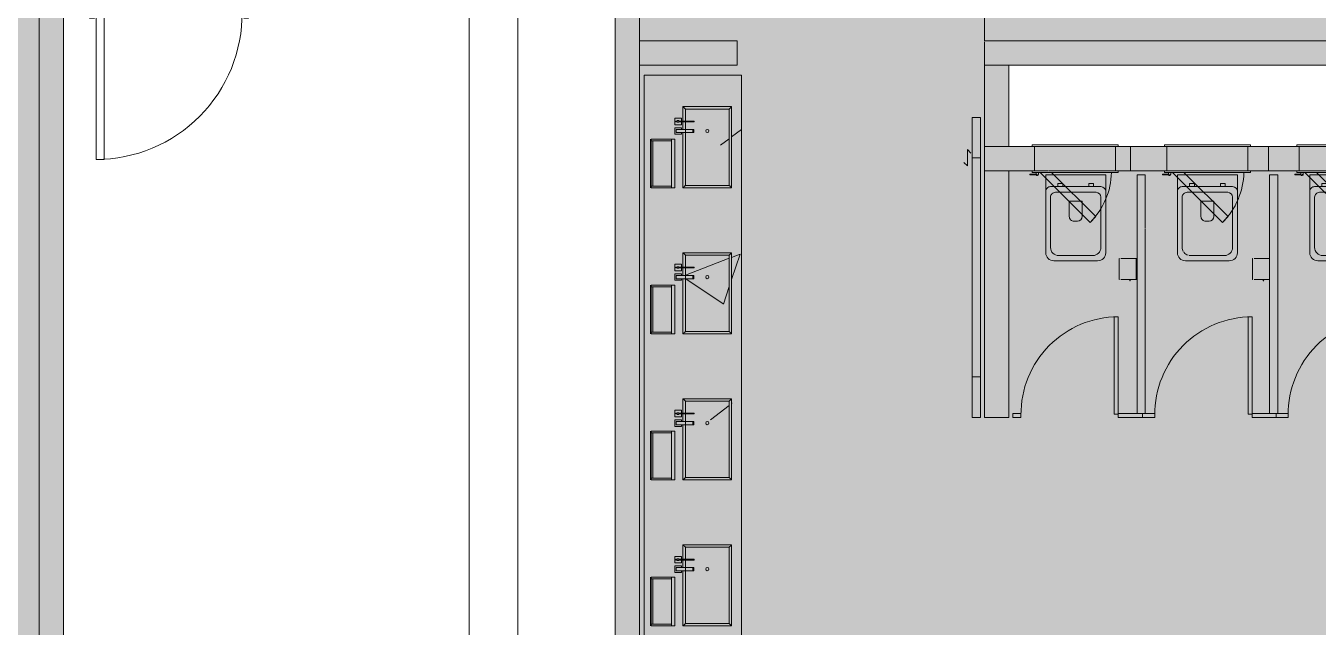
# Model space of a CAD drawing. Header units: millimetres. Extents: x -57519 to 497916, y -349472 to 446842.
# Drawn here: x 404617 to 412581, y 44875 to 48580 of the extents above; entities that cross this region are included whole.
import ezdxf

# ---------------------------------------------------------------- set-up
doc = ezdxf.new("R2010")
doc.units = ezdxf.units.MM
for name, color, linetype, lineweight in [('A-DETL-GENF', 92, 'Continuous', 5), ('A-DETL-THIN', 151, 'Continuous', 9), ('A-DOOR', 31, 'Continuous', 5), ('A-DOOR-FRAM', 31, 'Continuous', 5), ('A-FLOR', 192, 'Continuous', 5), ('A-GENM', 13, 'Continuous', 5), ('A-WALL', 113, 'Continuous', 20), ('A-WALL-PATT', 111, 'Continuous', 20), ('P-SANR-FIXT', 6, 'Continuous', 5)]:
    doc.layers.add(name, color=color, linetype=linetype, lineweight=lineweight)
pattern_1 = [(50, (329410.6, 0), (3643.68, -318.78), [381, -4191]), (355, (329410.6, 0), (-704.86, 3821.14), [304.8, -3352.8]), (100.451, (329714.2, -26.6), (2938.85, 3502.33), [323.8, -3561.8]), (46.184, (329410.6, 1016), (5421.58, -840.86), [571.5, -6286.5]), (96.636, (329862.4, 946), (4748.05, 4948.55), [485.7, -5342.7]), (351.184, (329410.6, 1016), (4748.1, 4948.5), [457.2, -5029.2]), (21, (329918.6, 762), (3032.29, -2045.3), [381, -4191]), (326, (329918.6, 762), (1236.04, 3683.76), [304.8, -3352.8]), (71.451, (330171.2, 591.6), (4268.34, 1638.42), [323.8, -3561.8]), (37.5, (329410.6, 0), (61.772, 1691.1), [167.64, -3144.52, 167.64, -3235.96, -3365.5]), (37.5, (329410.6, 0), (61.772, 1691.1), [-6715.76, 167.64, -3197.86]), (7.5, (329410.6, 0), (1336.393, 2003.61), [167.64, -1772.92, 167.64, -3068.32, -1282.7]), (7.5, (329410.6, 0), (1336.393, 2003.61), [-5176.52, 167.64, -1115.06]), (327.5, (328277.7, 0), (2711.818, -114.579), [167.64, -1102.36, 167.64, -3794.76, -5257.8]), (327.5, (328277.7, 0), (2711.818, -114.579), [-5232.4, 167.64, -5090.16]), (317.5, (327769.7, 0), (2962.586, 508.533), [167.64, -1483.36, 167.64, -2463.8, -3733.8]), (317.5, (327769.7, 0), (2962.586, 508.533), [-4282.44, 167.64, -3566.16])]
pattern_2 = [(50, (329410.6, 0), (3643.68, -318.78), [381, -4191]), (355, (329410.6, 0), (-704.86, 3821.14), [304.8, -3352.8]), (100.451, (329714.2, -26.6), (2938.85, 3502.33), [323.8, -3561.8]), (46.184, (329410.6, 1016), (5421.58, -840.86), [571.5, -6286.5]), (96.636, (329862.4, 946), (4748.05, 4948.55), [485.7, -5342.7]), (351.184, (329410.6, 1016), (4748.1, 4948.5), [457.2, -5029.2]), (21, (329918.6, 762), (3032.29, -2045.3), [381, -4191]), (326, (329918.6, 762), (1236.04, 3683.76), [304.8, -3352.8]), (71.451, (330171.2, 591.6), (4268.34, 1638.42), [323.8, -3561.8]), (37.5, (329410.6, 0), (61.772, 1691.1), [167.64, -3144.52, 167.64, -3235.96, -3365.5]), (37.5, (329410.6, 0), (61.772, 1691.1), [-6715.76, 167.64, -3197.86]), (7.5, (329410.6, 0), (1336.393, 2003.61), [167.64, -1772.92, 167.64, -3068.32, -1282.7]), (7.5, (329410.6, 0), (1336.393, 2003.61), [-5176.52, 167.64, -1115.06]), (327.5, (328277.7, 0), (2711.818, -114.579), [167.64, -1102.36, 167.64, -3794.76, -5257.8]), (327.5, (328277.7, 0), (2711.818, -114.579), [-5232.4, 167.64, -5090.16]), (317.5, (327769.7, 0), (2962.586, 508.533), [167.64, -1483.36, 167.64, -2463.8, -3733.8]), (317.5, (327769.7, 0), (2962.586, 508.533), [-4282.44, 167.64, -3566.16])]

# ---------------------------------------------------------------- blocks, each defined once
blk = doc.blocks.new('DLN_Partition Door - 600x2100_100x25 _WH_GH_-15328233-G_F SINGLE OCCUPANCY DIAGRAM')
at = {"layer": 'A-DOOR', "color": 191}
for p, q in [((20, -509.1), (20, -534.1)), ((620, -509.1), (20, -509.1)), ((20, -534.1), (620, -534.1)), ((620, -534.1), (620, -509.1))]:
    blk.add_line(p, q, dxfattribs=at)
blk.add_arc((20, -534.1), 600, 0, 90.5, dxfattribs=at)
at = {"layer": 'P-SANR-FIXT', "color": 191}
for p, q in [((25, 115.9), (0, 115.9)), ((0, 115.9), (0, 65.9)), ((25, 65.9), (25, 115.9)), ((0, 65.9), (25, 65.9)), ((25, -534.1), (0, -534.1)), ((0, -534.1), (0, -684.1)), ((25, -684.1), (25, -534.1)), ((0, -684.1), (25, -684.1))]:
    blk.add_line(p, q, dxfattribs=at)
blk = doc.blocks.new('DLN_Toilet Paper Roll - DLN_Toilet Paper Roll-V624-G_F SINGLE OCCUPANCY DIAGRAM')
at = {"layer": 'P-SANR-FIXT', "color": 191}
for p, q in [((-65, -109.6), (-65, -15.5)), ((-65, -15.5), (-12.7, -15.5)), ((65, -15.5), (-12.7, -15.5)), ((65, -15.5), (65, -109.6)), ((-65, -120.1), (-65, -117.5)), ((-65, -120.1), (65, -120.1)), ((65, -117.5), (65, -120.1))]:
    blk.add_line(p, q, dxfattribs=at)
for start_param, end_param in [(0, 3.141593), (3.141593, 6.283185)]:
    blk.add_ellipse((71.8, -52.8), major_axis=(2, 0), ratio=0.802744, start_param=start_param, end_param=end_param, dxfattribs=at)
blk = doc.blocks.new('DLN_Toilet Paper Roll - DLN_Toilet Paper Roll-V632-G_F SINGLE OCCUPANCY DIAGRAM')
at = {"layer": 'P-SANR-FIXT', "color": 191}
for p, q in [((-65, -15.5), (-65, -11)), ((-65, -109.6), (-65, -15.5)), ((-65, -15.5), (-12.7, -15.5)), ((-12.7, -15.5), (-12.7, -11)), ((65, -15.5), (-12.7, -15.5)), ((-5, -11), (5, -11)), ((5, -11), (-5, -11)), ((23.2, -9.3), (23.2, -8.9)), ((23.2, -8.9), (23.2, -9.3)), ((65, -6.9), (65, -12.4)), ((65, -15.5), (65, -109.6)), ((-65, -120.1), (-65, -117.5)), ((-65, -120.1), (65, -120.1)), ((65, -117.5), (65, -120.1))]:
    blk.add_line(p, q, dxfattribs=at)
for start_param, end_param in [(0, 3.141593), (3.141593, 6.283185)]:
    blk.add_ellipse((71.8, -52.8), major_axis=(2, 0), ratio=0.802744, start_param=start_param, end_param=end_param, dxfattribs=at)
for points, knots in [([(-4.8, -9.2), (-4.8, -9.2), (-4.8, -9.4), (-4.9, -9.7), (-5, -10), (-5, -10.1), (-5, -10.1)], [0.5555556, 0.5555556, 0.5555556, 0.5555556, 0.5833333, 0.7222222, 0.8611111, 1, 1, 1, 1]), ([(-5, -10.1), (-5, -10.1), (-5, -10.1), (-4.9, -10), (-4.8, -9.8), (-4.7, -9.5), (-4.7, -9.3)], [0.0801932, 0.0801932, 0.0801932, 0.0801932, 0.2, 0.4, 0.7, 1, 1, 1, 1]), ([(4.7, -9.3), (4.7, -9.5), (4.9, -9.8), (5, -10.1), (5, -10.1), (5, -10.1)], [0, 0, 0, 0, 0.4, 0.7, 0.9198068, 0.9198068, 0.9198068, 0.9198068]), ([(5, -10.1), (5, -10.1), (5, -10), (4.9, -9.8), (4.8, -9.4), (4.8, -9.2)], [0, 0, 0, 0, 0.1111111, 0.2222222, 0.4444444, 0.4444444, 0.4444444, 0.4444444])]:
    blk.add_open_spline(points, degree=3, knots=knots, dxfattribs=at)
for points in [[(-4.7, -9.3), (-4.6, -9.2), (-4.6, -9.1), (-4.6, -8.9)], [(4.6, -8.9), (4.6, -9.1), (4.6, -9.2), (4.7, -9.3)]]:
    blk.add_open_spline(points, degree=3, dxfattribs=at)
blk = doc.blocks.new('DLN_Toilet - DLN_Toilet-12122835-G_F SINGLE OCCUPANCY DIAGRAM')
at = {"layer": 'P-SANR-FIXT', "color": 191}
for p, q in [((-185, 650), (-185, 272.8)), ((135, 700), (-135, 700)), ((-105, 667.8), (105.2, 667.8)), ((185, 272.8), (185, 650)), ((-155, 307.8), (-155, 617.8)), ((155.2, 617.8), (155.2, 307.8)), ((-40, 426.5), (-40, 331.7)), ((10, 456.5), (-10, 456.5)), ((40, 331.7), (40, 426.5)), ((-40, 331.7), (40, 331.7)), ((-185, 272.8), (-185, 170)), ((-155, 242.8), (155, 242.8)), ((125.2, 277.8), (-125, 277.8)), ((-80, 242.8), (-110, 242.8)), ((-110, 242.8), (-110, 222.8)), ((-80, 222.8), (-80, 242.8)), ((110, 242.8), (80, 242.8)), ((80, 242.8), (80, 222.8)), ((110, 222.8), (110, 242.8)), ((185, 170), (185, 272.8)), ((-185, 170), (185, 170)), ((-110, 222.8), (-80, 222.8)), ((80, 222.8), (110, 222.8))]:
    blk.add_line(p, q, dxfattribs=at)
for centre, radius, start, end in [((-135, 650), 50, 90, 180), ((-105, 617.8), 50, 90, 180), ((105.2, 617.8), 50, 0, 90), ((135, 650), 50, 0, 90), ((-10, 426.5), 30, 90, 180), ((10, 426.5), 30, 360, 90), ((-155, 272.8), 30, 180, 270), ((-125, 307.8), 30, 180, 270), ((125.2, 307.8), 30, 270, 0), ((155, 272.8), 30, 270, 0)]:
    blk.add_arc(centre, radius, start, end, dxfattribs=at)
blk = doc.blocks.new('DLN_Toilet - DLN_Toilet-V717-G_F SINGLE OCCUPANCY DIAGRAM')
at = {"layer": 'P-SANR-FIXT', "color": 191}
for p, q in [((-185, 650), (-185, 272.8)), ((135, 700), (-135, 700)), ((-105, 667.8), (105.2, 667.8)), ((185, 272.8), (185, 650)), ((-155, 307.8), (-155, 617.8)), ((155.2, 617.8), (155.2, 307.8)), ((-40, 426.5), (-40, 331.7)), ((10, 456.5), (-10, 456.5)), ((40, 331.7), (40, 426.5)), ((-40, 331.7), (40, 331.7)), ((-185, 272.8), (-185, 170)), ((-155, 242.8), (155, 242.8)), ((125.2, 277.8), (-125, 277.8)), ((-80, 242.8), (-110, 242.8)), ((-110, 242.8), (-110, 222.8)), ((-80, 222.8), (-80, 242.8)), ((110, 242.8), (80, 242.8)), ((80, 242.8), (80, 222.8)), ((110, 222.8), (110, 242.8)), ((185, 170), (185, 272.8)), ((-185, 170), (185, 170)), ((-110, 222.8), (-80, 222.8)), ((80, 222.8), (110, 222.8))]:
    blk.add_line(p, q, dxfattribs=at)
for centre, radius, start, end in [((-135, 650), 50, 90, 180), ((-105, 617.8), 50, 90, 180), ((105.2, 617.8), 50, 81.17646, 90), ((105.2, 617.8), 50, 36.54333, 75), ((135, 650), 50, 0, 90), ((105.2, 617.8), 50, 0, 30), ((-10, 426.5), 30, 90, 180), ((10, 426.5), 30, 360, 90), ((-155, 272.8), 30, 180, 270), ((-125, 307.8), 30, 180, 270), ((125.2, 307.8), 30, 270, 0), ((155, 272.8), 30, 270, 0)]:
    blk.add_arc(centre, radius, start, end, dxfattribs=at)
blk = doc.blocks.new('DLN-Single Door__X02_ - _M06_ 900 x 2450 _WH_-16930746-G_F SINGLE OCCUPANCY DIAGRAM')
at = {"layer": 'A-DOOR', "color": 253}
for p, q in [((-460, 105), (-490, 105)), ((-490, 105), (-490, 75)), ((-460, 75), (-460, 105)), ((490, 105), (460, 105)), ((460, 105), (460, 75)), ((490, 75), (490, 105)), ((-490, 75), (-475, 75)), ((-475, 75), (-460, 75)), ((460, 75), (475, 75)), ((475, 75), (490, 75)), ((-475, -75), (-490, -75)), ((-490, -75), (-490, -105)), ((-460, -75), (-475, -75)), ((-460, -105), (-460, -75)), ((-400, -75), (-450, -75)), ((-450, -75), (-450, -975)), ((-400, -975), (-400, -75)), ((475, -75), (460, -75)), ((460, -75), (460, -105)), ((490, -75), (475, -75)), ((490, -105), (490, -75)), ((-490, -105), (-460, -105)), ((460, -105), (490, -105)), ((-450, -975), (-400, -975))]:
    blk.add_line(p, q, dxfattribs=at)
blk.add_arc((-450, -75), 900, 270, 0.5, dxfattribs=at)
at = {"layer": 'A-DOOR-FRAM', "color": 253}
for p, q in [((-425, 75), (-475, 75)), ((-475, 75), (-475, -75)), ((-425, -25), (-425, 75)), ((425, 75), (425, -25)), ((475, 75), (425, 75)), ((475, -75), (475, 75)), ((-475, -75), (-450, -75)), ((-450, -75), (-450, -25)), ((-450, -25), (-425, -25)), ((425, -25), (450, -25)), ((450, -25), (450, -75)), ((450, -75), (475, -75))]:
    blk.add_line(p, q, dxfattribs=at)
blk = doc.blocks.new('DLN_Silding Door - 1600x3000x50 _WHD_-18792919-G_F SINGLE OCCUPANCY DIAGRAM')
at = {"layer": 'A-DOOR', "color": 191}
for p, q in [((-1050.3, -600), (-1050.3, -550)), ((-1050.3, -550), (549.7, -550)), ((798.9, -550), (-801.1, -550)), ((-801.1, -550), (-801.1, -600)), ((549.7, -550), (549.7, -600)), ((798.9, -600), (798.9, -550)), ((549.7, -600), (-1050.3, -600)), ((-851.1, -630), (-829.9, -608.8)), ((-851.1, -630), (-751.1, -630)), ((-801.1, -600), (798.9, -600)), ((-751.1, -630), (-772.3, -651.2))]:
    blk.add_line(p, q, dxfattribs=at)
blk = doc.blocks.new('DLN_Counter _ Cabinet - DLN_Counter _ Cabinet-15606088-G_F SINGLE OCCUPANCY DIAGRAM')
at = {"layer": 'A-GENM', "color": 191}
for p, q in [((-235, 525), (235, 525)), ((-235, 255), (-235, 525)), ((235, 525), (235, 255)), ((235, 255), (-235, 255))]:
    blk.add_line(p, q, dxfattribs=at)
blk = doc.blocks.new('DLN_Counter _ Cabinet - DLN_Counter _ Cabinet-15606089-G_F SINGLE OCCUPANCY DIAGRAM')
at = {"layer": 'A-GENM', "color": 191}
for p, q in [((-235, 525), (235, 525)), ((-235, 255), (-235, 525)), ((235, 525), (235, 255)), ((235, 255), (-235, 255))]:
    blk.add_line(p, q, dxfattribs=at)
blk = doc.blocks.new('DLN-Access Panel__AP01_ - _AP04_ 450 x 650 _WH_-V821-G_F SINGLE OCCUPANCY DIAGRAM')
at = {"layer": 'A-DOOR', "color": 253}
for p, q in [((-265, 75), (-265, 85)), ((265, 85), (-265, 85)), ((265, 75), (265, 85))]:
    blk.add_line(p, q, dxfattribs=at)
at = {"layer": 'A-DOOR', "color": 191}
for p, q in [((-265, 75), (265, 75)), ((-265, -85), (-265, -75)), ((-163.6, -75), (-265, -75)), ((265, -75), (-159.9, -75)), ((265, -85), (265, -75)), ((-240, -95), (-277.5, -95)), ((-277.5, -95), (-277.5, -100)), ((-277.5, -100), (-239.6, -100)), ((-265, -85), (265, -85)), ((-240, -85), (-240, -97.5)), ((-225, -97.5), (-225, -85)), ((-215, -85), (93.2, -393.2)), ((128.6, -357.8), (-144.3, -85)), ((93.2, -393.2), (128.6, -357.8))]:
    blk.add_line(p, q, dxfattribs=at)
for centre, radius, start, end in [((-232.5, -97.5), 7.5, 180, 0), ((-232.5, -97.5), 7.5, 195, 0), ((-232.5, -97.5), 7.5, 199.47122, 360), ((-232.5, -97.5), 7.5, 199.47122, 360), ((-232.5, -97.5), 2, 180, 360), ((-232.5, -97.5), 2, 180, 360), ((-225, -75), 450, 315, 358.68242)]:
    blk.add_arc(centre, radius, start, end, dxfattribs=at)
at = {"layer": 'A-DOOR-FRAM', "color": 191}
for p, q in [((-250, 75), (-250, -75)), ((250, 75), (250, -75))]:
    blk.add_line(p, q, dxfattribs=at)
blk = doc.blocks.new('DLN-Access Panel__AP01_ - _AP04_ 450 x 650 _WH_-V820-G_F SINGLE OCCUPANCY DIAGRAM')
at = {"layer": 'A-DOOR', "color": 253}
for p, q in [((-265, 75), (-265, 85)), ((265, 85), (-265, 85)), ((265, 75), (265, 85))]:
    blk.add_line(p, q, dxfattribs=at)
at = {"layer": 'A-DOOR', "color": 191}
for p, q in [((-265, 75), (265, 75)), ((-265, -85), (-265, -75)), ((265, -75), (-265, -75)), ((265, -85), (265, -75)), ((-240, -95), (-277.5, -95)), ((-277.5, -95), (-277.5, -100)), ((-277.5, -100), (-239.6, -100)), ((-265, -85), (265, -85)), ((-240, -85), (-240, -97.5)), ((-225, -97.5), (-225, -85)), ((-215, -85), (93.2, -393.2)), ((128.6, -357.8), (-144.3, -85)), ((93.2, -393.2), (128.6, -357.8))]:
    blk.add_line(p, q, dxfattribs=at)
for centre, radius, start, end in [((-232.5, -97.5), 7.5, 180, 0), ((-232.5, -97.5), 7.5, 195, 0), ((-232.5, -97.5), 7.5, 199.47122, 360), ((-232.5, -97.5), 7.5, 199.47122, 360), ((-232.5, -97.5), 2, 180, 360), ((-232.5, -97.5), 2, 180, 360), ((-225, -75), 450, 315, 358.68242)]:
    blk.add_arc(centre, radius, start, end, dxfattribs=at)
at = {"layer": 'A-DOOR-FRAM', "color": 191}
for p, q in [((-250, 75), (-250, -75)), ((250, 75), (250, -75))]:
    blk.add_line(p, q, dxfattribs=at)
blk = doc.blocks.new('DLN_Partition Door - 600x2100_100x25 _WH_GH_-15328571-G_F SINGLE OCCUPANCY DIAGRAM')
at = {"layer": 'A-DOOR', "color": 191}
for p, q in [((20, -509.1), (20, -534.1)), ((620, -509.1), (20, -509.1)), ((20, -534.1), (620, -534.1)), ((620, -534.1), (620, -509.1))]:
    blk.add_line(p, q, dxfattribs=at)
blk.add_arc((20, -534.1), 600, 0, 90.5, dxfattribs=at)
at = {"layer": 'P-SANR-FIXT', "color": 191}
for p, q in [((25, 140.9), (0, 140.9)), ((0, 140.9), (0, 65.9)), ((25, 65.9), (25, 140.9)), ((0, 65.9), (25, 65.9)), ((25, -534.1), (0, -534.1)), ((0, -534.1), (0, -681.1)), ((25, -681.1), (25, -534.1)), ((0, -681.1), (25, -681.1))]:
    blk.add_line(p, q, dxfattribs=at)
blk = doc.blocks.new('DLN_Partition Door - 600x2100_100x25 _WH_GH_-15328772-G_F SINGLE OCCUPANCY DIAGRAM')
at = {"layer": 'A-DOOR', "color": 191}
for p, q in [((20, -509.1), (20, -534.1)), ((620, -509.1), (20, -509.1)), ((20, -534.1), (620, -534.1)), ((620, -534.1), (620, -509.1))]:
    blk.add_line(p, q, dxfattribs=at)
blk.add_arc((20, -534.1), 600, 0, 90.5, dxfattribs=at)
at = {"layer": 'P-SANR-FIXT', "color": 191}
for p, q in [((25, 140.9), (0, 140.9)), ((0, 140.9), (0, 65.9)), ((25, 65.9), (25, 140.9)), ((0, 65.9), (25, 65.9)), ((25, -534.1), (0, -534.1)), ((0, -534.1), (0, -670.1)), ((25, -670.1), (25, -534.1)), ((0, -670.1), (25, -670.1))]:
    blk.add_line(p, q, dxfattribs=at)

msp = doc.modelspace()

# ---------------------------------------------------------------- hatches: boundary and pattern name
at = {"layer": 'A-DETL-GENF', "transparency": 33554585}
h = msp.add_hatch(color=201, dxfattribs=at)
h.paths.add_polyline_path([(378712.3, -2142.5), (378712.3, 5707.5), (408249.8, 5707.5), (408249.8, 31607.5), (411824.8, 31607.5), (411824.8, 28857.5), (414124.8, 28857.5), (414124.8, 34332.5), (417674.8, 34332.5), (417674.8, 35647.5), (420699.8, 35647.5), (420699.8, 52157.5), (392454.3, 52157.5), (392454.3, 45782.5), (382199.8, 45782.5), (382199.8, 52157.5), (367049.8, 52157.5), (367049.8, 5707.5), (368349.8, 5707.5), (368349.8, 3222.2), (374112.3, -1265.4), (374112.3, -2142.5), (376972.2, -2142.5)], flags=0)
h.paths.add_polyline_path([(370849.8, 8157.5), (370849.8, 9357.5), (369649.8, 9357.5), (369649.8, 15624.2), (370889.8, 15624.2), (370889.8, 9397.5), (371149.8, 9397.5), (371149.8, 8157.5)], flags=0)
h.paths.add_polyline_path([(388124.8, 8157.5), (388124.8, 9397.5), (389899.8, 9397.5), (389899.8, 8157.5)], flags=0)
h.paths.add_polyline_path([(382791.7, 8157.5), (382352.3, 8157.5), (382352.3, 9397.5), (387324.8, 9397.5), (387324.8, 8157.5), (386671.4, 8157.5)], flags=0)
h.paths.add_polyline_path([(404599.8, 8157.5), (396937.3, 8157.5), (396937.3, 9397.5), (404599.8, 9397.5), (404599.8, 8571.4)], flags=0)
h.paths.add_polyline_path([(394430.7, 8157.5), (392899.8, 8157.5), (392899.8, 9397.5), (396137.3, 9397.5), (396137.3, 8157.5)], flags=0)
h.paths.add_polyline_path([(405799.8, 12397.5), (404559.8, 12397.5), (404559.8, 15624.2), (405799.8, 15624.2), (405799.8, 12969.9)], flags=0)
h.paths.add_polyline_path([(370889.8, 16424.2), (369649.8, 16424.2), (369649.8, 23040.8), (370889.8, 23040.8), (370889.8, 17368.3)], flags=0)
h.paths.add_polyline_path([(404559.8, 16424.2), (404559.8, 23040.8), (405799.8, 23040.8), (405799.8, 16424.2)], flags=0)
h.paths.add_polyline_path([(369649.8, 23840.8), (369649.8, 30107.5), (370849.8, 30107.5), (370849.8, 31307.5), (371149.8, 31307.5), (371149.8, 30107.5), (370889.8, 30107.5), (370889.8, 23840.8)], flags=0)
h.paths.add_polyline_path([(404559.8, 23840.8), (404559.8, 27067.5), (405799.8, 27067.5), (405799.8, 23840.8)], flags=0)
h.paths.add_polyline_path([(388124.8, 30067.5), (388124.8, 31307.5), (389399.8, 31307.5), (389399.8, 30067.5)], flags=0)
h.paths.add_polyline_path([(373449.8, 30067.5), (373449.8, 31307.5), (378512.3, 31307.5), (378512.3, 30067.5), (375032.4, 30067.5)], flags=0)
h.paths.add_polyline_path([(386671.4, 30067.5), (382349.8, 30067.5), (382349.8, 31307.5), (387324.8, 31307.5), (387324.8, 30067.5)], flags=0)
h.paths.add_polyline_path([(394430.7, 30067.5), (392399.8, 30067.5), (392399.8, 31307.5), (396137.3, 31307.5), (396137.3, 30067.5)], flags=0)
h.paths.add_polyline_path([(402190, 30067.5), (396937.3, 30067.5), (396937.3, 31307.5), (404599.8, 31307.5), (404599.8, 30067.5), (404129.8, 30067.5)], flags=0)
h.paths.add_polyline_path([(407299.8, 35797.5), (407299.8, 36247.5), (408249.8, 36247.5), (408249.8, 35797.5), (408009.5, 35797.5)], flags=0)
h.paths.add_polyline_path([(412649.8, 35797.5), (412649.8, 37247.5), (415649.8, 37247.5), (415649.8, 35797.5), (413829, 35797.5)], flags=0)
h.paths.add_polyline_path([(412649.8, 37397.5), (412649.8, 37897.5), (418299.8, 37897.5), (418299.8, 37397.5), (412859.1, 37397.5)], flags=0)
h.paths.add_polyline_path([(408979.4, 37847.5), (408399.8, 37847.5), (408399.8, 38327.5), (410749.8, 38327.5), (410749.8, 37847.5), (409949.3, 37847.5)], flags=0)
h.paths.add_polyline_path([(381599.8, 37907.5), (381599.8, 39557.5), (382049.8, 39557.5), (382049.8, 37907.5), (381821.8, 37907.5)], flags=0)
h.paths.add_polyline_path([(406069.7, 38657.5), (404849.8, 38657.5), (404849.8, 49957.5), (408249.8, 49957.5), (408249.8, 38657.5), (408009.5, 38657.5)], flags=0)
h.paths.add_polyline_path([(370182.8, 40207.5), (369149.8, 40207.5), (369149.8, 40707.5), (370699.8, 40707.5), (370699.8, 40207.5)], flags=0)
h.paths.add_polyline_path([(381599.8, 40257.5), (381599.8, 42757.5), (382049.8, 42757.5), (382049.8, 40257.5), (381821.8, 40257.5)], flags=0)
h.paths.add_polyline_path([(414798.9, 42697.5), (410674.8, 42697.5), (410674.8, 43197.5), (418349.8, 43197.5), (418349.8, 42697.5), (415768.8, 42697.5)], flags=0)
h.paths.add_polyline_path([(377289.8, 42907.5), (375749.8, 42907.5), (375749.8, 43407.5), (377289.8, 43407.5), (377289.8, 43209.2)], flags=0)
h.paths.add_polyline_path([(382049.8, 46907.5), (379399.8, 46907.5), (379399.8, 52007.5), (382049.8, 52007.5), (382049.8, 47057.9)], flags=0)
h.paths.add_polyline_path([(410919.2, 47837.5), (410674.8, 47837.5), (410674.8, 48337.5), (418349.8, 48337.5), (418349.8, 47837.5), (411404.2, 47837.5)], flags=0)
h.paths.add_polyline_path([(408399.8, 50107.5), (408399.8, 52007.5), (408849.8, 52007.5), (408849.8, 50107.5)], flags=0)
at = {"layer": 'A-GENM'}
h = msp.add_hatch(dxfattribs=at)
h.set_pattern_fill('FP_41', color=253, style=0, pattern_type=2)
h.set_pattern_definition(pattern_1)
h.paths.add_polyline_path([(408466.8, 47582.5), (408471.8, 47882.5), (408616.8, 47882.5), (408616.8, 47582.5), (408666.8, 47582.5), (408666.8, 47922.5), (408656.8, 47922.5), (408656.8, 47912.5), (408616.8, 47912.5), (408616.8, 47952.5), (408656.8, 47952.5), (408656.8, 47942.5), (408666.8, 47942.5), (408666.8, 47988.7), (408656.8, 47988.7), (408656.8, 47971.2), (408616.8, 47971.2), (408616.8, 48011.2), (408656.8, 48011.2), (408656.8, 47993.7), (408666.8, 47993.7), (408666.8, 48082.5), (408966.8, 48082.5), (408966.8, 47582.5), (409026.8, 47582.5), (409026.8, 48277.5), (408426.8, 48277.5), (408426.8, 47582.5)], flags=0)
h = msp.add_hatch(dxfattribs=at)
h.set_pattern_fill('FP_49', color=253, style=0, pattern_type=2)
h.set_pattern_definition(pattern_2)
h.paths.add_polyline_path([(408736.9, 47597.5), (408951.8, 47597.5), (408951.8, 48067.5), (408681.8, 48067.5), (408681.8, 47993.7), (408681.8, 47988.7), (408681.8, 47942.5), (408727.7, 47942.5), (408727.7, 47922.5), (408681.8, 47922.5), (408681.8, 47597.5)], flags=0)
h.paths.add_polyline_path([(408816.8, 47922.5), (408808.2, 47927.5), (408808.2, 47937.5), (408816.8, 47942.5), (408825.5, 47937.5), (408825.5, 47927.5), (408819.4, 47922.8)], flags=0)
h = msp.add_hatch(dxfattribs=at)
h.set_pattern_fill('FP_41', color=253, style=0, pattern_type=2)
h.set_pattern_definition(pattern_1)
h.paths.add_polyline_path([(408979.4, 46682.5), (409026.8, 46682.5), (409026.8, 47582.5), (408426.8, 47582.5), (408426.8, 46682.5), (408466.8, 46682.5), (408471.8, 46982.5), (408616.8, 46982.5), (408616.8, 46682.5), (408666.8, 46682.5), (408666.8, 47022.5), (408656.8, 47022.5), (408656.8, 47012.5), (408616.8, 47012.5), (408616.8, 47052.5), (408656.8, 47052.5), (408656.8, 47042.5), (408666.8, 47042.5), (408666.8, 47088.7), (408656.8, 47088.7), (408656.8, 47071.2), (408616.8, 47071.2), (408616.8, 47111.2), (408656.8, 47111.2), (408656.8, 47093.7), (408666.8, 47093.7), (408666.8, 47182.5), (408966.8, 47182.5), (408966.8, 46682.5)], flags=0)
h = msp.add_hatch(dxfattribs=at)
h.set_pattern_fill('FP_49', color=253, style=0, pattern_type=2)
h.set_pattern_definition(pattern_2)
h.paths.add_polyline_path([(408736.9, 46697.5), (408951.8, 46697.5), (408951.8, 47167.5), (408681.8, 47167.5), (408681.8, 47093.7), (408681.8, 47088.7), (408681.8, 47042.5), (408727.7, 47042.5), (408727.7, 47022.5), (408681.8, 47022.5), (408681.8, 46697.5)], flags=0)
h.paths.add_polyline_path([(408816.8, 47022.5), (408808.2, 47027.5), (408808.2, 47037.5), (408816.8, 47042.5), (408825.5, 47037.5), (408825.5, 47027.5), (408819.4, 47022.8)], flags=0)
h = msp.add_hatch(dxfattribs=at)
h.set_pattern_fill('FP_41', color=253, style=0, pattern_type=2)
h.set_pattern_definition(pattern_1)
h.paths.add_polyline_path([(408466.8, 45782.5), (408471.8, 46082.5), (408616.8, 46082.5), (408616.8, 45782.5), (408666.8, 45782.5), (408666.8, 46122.5), (408656.8, 46122.5), (408656.8, 46112.5), (408616.8, 46112.5), (408616.8, 46152.5), (408656.8, 46152.5), (408656.8, 46142.5), (408666.8, 46142.5), (408666.8, 46188.7), (408656.8, 46188.7), (408656.8, 46171.2), (408616.8, 46171.2), (408616.8, 46211.2), (408656.8, 46211.2), (408656.8, 46193.7), (408666.8, 46193.7), (408666.8, 46282.5), (408966.8, 46282.5), (408966.8, 45782.5), (409026.8, 45782.5), (409026.8, 46682.5), (408426.8, 46682.5), (408426.8, 45782.5)], flags=0)
h = msp.add_hatch(dxfattribs=at)
h.set_pattern_fill('FP_49', color=253, style=0, pattern_type=2)
h.set_pattern_definition(pattern_2)
h.paths.add_polyline_path([(408736.9, 45797.5), (408951.8, 45797.5), (408951.8, 46267.5), (408681.8, 46267.5), (408681.8, 46193.7), (408681.8, 46188.7), (408681.8, 46142.5), (408727.7, 46142.5), (408727.7, 46122.5), (408681.8, 46122.5), (408681.8, 45797.5)], flags=0)
h.paths.add_polyline_path([(408816.8, 46122.5), (408808.2, 46127.5), (408808.2, 46137.5), (408816.8, 46142.5), (408825.5, 46137.5), (408825.5, 46127.5), (408819.4, 46122.8)], flags=0)
h = msp.add_hatch(dxfattribs=at)
h.set_pattern_fill('FP_41', color=253, style=0, pattern_type=2)
h.set_pattern_definition(pattern_1)
h.paths.add_polyline_path([(408979.4, 43982.5), (409026.8, 43982.5), (409026.8, 44882.5), (408426.8, 44882.5), (408426.8, 43982.5), (408466.8, 43982.5), (408471.8, 44282.5), (408616.8, 44282.5), (408616.8, 43982.5), (408666.8, 43982.5), (408666.8, 44322.5), (408656.8, 44322.5), (408656.8, 44312.5), (408616.8, 44312.5), (408616.8, 44352.5), (408656.8, 44352.5), (408656.8, 44342.5), (408666.8, 44342.5), (408666.8, 44388.7), (408656.8, 44388.7), (408656.8, 44371.2), (408616.8, 44371.2), (408616.8, 44411.2), (408656.8, 44411.2), (408656.8, 44393.7), (408666.8, 44393.7), (408666.8, 44482.5), (408966.8, 44482.5), (408966.8, 43982.5)], flags=0)
at = {"layer": 'A-WALL-PATT', "transparency": 33554432}
h = msp.add_hatch(color=133, dxfattribs=at)
h.paths.add_polyline_path([(404849.8, 40357.5), (404849.8, 48907.5), (404699.8, 48907.5), (404699.8, 40357.5)], flags=0)
h.paths.add_polyline_path([(404849.8, 49857.5), (404849.8, 49957.5), (404699.8, 49957.5), (404699.8, 49857.5)], flags=0)
msp.add_hatch(color=133, dxfattribs=at).paths.add_polyline_path([(408249.8, 38507.5), (408399.8, 38507.5), (408399.8, 49957.5), (408249.8, 49957.5), (408249.8, 38657.5)], flags=0)

# ---------------------------------------------------------------- linework, layer by layer
at = {"layer": 'A-DETL-THIN', "lineweight": 5}
for p, q in [((404849.8, 38657.5), (404849.8, 49957.5)), ((408249.8, 49957.5), (408249.8, 38657.5)), ((410674.8, 47837.5), (410674.8, 48337.5)), ((410674.8, 48337.5), (418349.8, 48337.5)), ((418349.8, 47837.5), (410674.8, 47837.5))]:
    msp.add_line(p, q, dxfattribs=at)
at = {"layer": 'A-FLOR'}
for p, q in [((407349.8, 38657.5), (407349.8, 49957.5)), ((407649.8, 49957.5), (407649.8, 38657.5)), ((410524.8, 48487.5), (410524.8, 49957.5)), ((404699.8, 40357.5), (404699.8, 48807.5)), ((410524.8, 48487.5), (418499.8, 48487.5)), ((410524.8, 47687.5), (410524.8, 48483)), ((410832.8, 47687.5), (410524.8, 47687.5)), ((411648.8, 47687.5), (411424.8, 47687.5)), ((412464.8, 47687.5), (412274.8, 47687.5))]:
    msp.add_line(p, q, dxfattribs=at)
at = {"layer": 'A-GENM', "color": 191}
for p, q in [((408426.8, 48277.5), (409026.8, 48277.5)), ((408426.8, 47582.5), (408426.8, 48277.5)), ((409026.8, 47582.5), (409026.8, 48277.5)), ((408666.8, 47993.7), (408666.8, 48082.5)), ((408666.8, 48082.5), (408966.8, 48082.5)), ((408966.8, 48082.5), (408966.8, 47582.5)), ((408656.8, 48011.2), (408616.8, 48011.2)), ((408616.8, 48011.2), (408616.8, 47971.2)), ((408616.8, 47971.2), (408656.8, 47971.2)), ((408656.8, 47952.5), (408616.8, 47952.5)), ((408616.8, 47952.5), (408616.8, 47912.5)), ((408621.8, 47993.7), (408631.8, 47993.7)), ((408621.8, 47993.7), (408621.8, 47988.7)), ((408631.8, 47988.7), (408621.8, 47988.7)), ((408631.8, 47996.2), (408641.8, 47996.2)), ((408631.8, 47986.2), (408631.8, 47996.2)), ((408631.8, 47988.7), (408631.8, 47993.7)), ((408641.8, 47986.2), (408631.8, 47986.2)), ((408641.8, 47996.2), (408641.8, 47986.2)), ((408641.8, 47993.7), (408641.8, 47988.7)), ((408641.8, 47993.7), (408736.8, 47993.7)), ((408736.8, 47988.7), (408641.8, 47988.7)), ((408656.8, 47993.7), (408656.8, 48011.2)), ((408656.8, 47971.2), (408656.8, 47988.7)), ((408656.8, 47942.5), (408656.8, 47952.5)), ((408666.8, 47942.5), (408666.8, 47988.7)), ((408736.8, 47988.7), (408736.8, 47993.7)), ((408466.8, 47582.5), (408466.8, 47882.5)), ((408471.8, 47882.5), (408596.8, 47882.5)), ((408471.8, 47872.5), (408471.8, 47882.5)), ((408471.8, 47872.5), (408481.8, 47872.5)), ((408471.8, 47592.5), (408471.8, 47872.5)), ((408596.8, 47872.5), (408471.8, 47872.5)), ((408481.8, 47592.5), (408481.8, 47872.5)), ((408596.8, 47872.5), (408596.8, 47882.5)), ((408616.8, 47882.5), (408596.8, 47882.5)), ((408596.8, 47582.5), (408596.8, 47882.5)), ((408616.8, 47912.5), (408656.8, 47912.5)), ((408616.8, 47582.5), (408616.8, 47882.5)), ((408624.3, 47942.5), (408727.7, 47942.5)), ((408624.3, 47922.5), (408624.3, 47942.5)), ((408727.7, 47922.5), (408624.3, 47922.5)), ((408656.8, 47912.5), (408656.8, 47922.5)), ((408666.8, 47582.5), (408666.8, 47922.5)), ((408727.7, 47942.5), (408732.8, 47942.5)), ((408727.7, 47942.5), (408727.7, 47922.5)), ((408732.8, 47922.5), (408727.7, 47922.5)), ((408732.8, 47942.5), (408732.8, 47922.5)), ((408426.8, 46682.5), (408426.8, 47582.5)), ((408481.8, 47592.5), (408471.8, 47592.5)), ((408471.8, 47592.5), (408596.8, 47592.5)), ((408471.8, 47582.5), (408471.8, 47592.5)), ((408596.8, 47582.5), (408471.8, 47582.5)), ((408596.8, 47582.5), (408596.8, 47592.5)), ((408596.8, 47582.5), (408616.8, 47582.5)), ((408666.8, 47582.5), (408966.8, 47582.5)), ((409026.8, 46682.5), (409026.8, 47582.5)), ((408666.8, 47093.7), (408666.8, 47182.5)), ((408666.8, 47182.5), (408966.8, 47182.5)), ((408966.8, 47182.5), (408966.8, 46682.5)), ((408656.8, 47111.2), (408616.8, 47111.2)), ((408616.8, 47111.2), (408616.8, 47071.2)), ((408616.8, 47071.2), (408656.8, 47071.2)), ((408621.8, 47093.7), (408631.8, 47093.7)), ((408621.8, 47093.7), (408621.8, 47088.7)), ((408631.8, 47088.7), (408621.8, 47088.7)), ((408631.8, 47096.2), (408641.8, 47096.2)), ((408631.8, 47086.2), (408631.8, 47096.2)), ((408631.8, 47088.7), (408631.8, 47093.7)), ((408641.8, 47086.2), (408631.8, 47086.2)), ((408641.8, 47096.2), (408641.8, 47086.2)), ((408641.8, 47093.7), (408641.8, 47088.7)), ((408641.8, 47093.7), (408736.8, 47093.7)), ((408736.8, 47088.7), (408641.8, 47088.7)), ((408656.8, 47093.7), (408656.8, 47111.2)), ((408656.8, 47071.2), (408656.8, 47088.7)), ((408666.8, 47042.5), (408666.8, 47088.7)), ((408736.8, 47088.7), (408736.8, 47093.7)), ((408656.8, 47052.5), (408616.8, 47052.5)), ((408616.8, 47052.5), (408616.8, 47012.5)), ((408616.8, 47012.5), (408656.8, 47012.5)), ((408624.3, 47042.5), (408727.7, 47042.5)), ((408624.3, 47022.5), (408624.3, 47042.5)), ((408727.7, 47022.5), (408624.3, 47022.5)), ((408656.8, 47042.5), (408656.8, 47052.5)), ((408656.8, 47012.5), (408656.8, 47022.5)), ((408666.8, 46682.5), (408666.8, 47022.5)), ((408727.7, 47042.5), (408732.8, 47042.5)), ((408727.7, 47042.5), (408727.7, 47022.5)), ((408732.8, 47022.5), (408727.7, 47022.5)), ((408732.8, 47042.5), (408732.8, 47022.5)), ((408466.8, 46682.5), (408466.8, 46982.5)), ((408471.8, 46982.5), (408596.8, 46982.5)), ((408471.8, 46972.5), (408471.8, 46982.5)), ((408471.8, 46972.5), (408481.8, 46972.5)), ((408471.8, 46692.5), (408471.8, 46972.5)), ((408596.8, 46972.5), (408471.8, 46972.5)), ((408481.8, 46692.5), (408481.8, 46972.5)), ((408596.8, 46972.5), (408596.8, 46982.5)), ((408616.8, 46982.5), (408596.8, 46982.5)), ((408596.8, 46682.5), (408596.8, 46982.5)), ((408616.8, 46682.5), (408616.8, 46982.5)), ((408426.8, 45782.5), (408426.8, 46682.5)), ((408481.8, 46692.5), (408471.8, 46692.5)), ((408471.8, 46692.5), (408596.8, 46692.5)), ((408471.8, 46682.5), (408471.8, 46692.5)), ((408596.8, 46682.5), (408471.8, 46682.5)), ((408596.8, 46682.5), (408596.8, 46692.5)), ((408596.8, 46682.5), (408616.8, 46682.5)), ((408666.8, 46682.5), (408966.8, 46682.5)), ((409026.8, 45782.5), (409026.8, 46682.5)), ((408666.8, 46193.7), (408666.8, 46282.5)), ((408666.8, 46282.5), (408966.8, 46282.5)), ((408966.8, 46282.5), (408966.8, 45782.5)), ((408656.8, 46211.2), (408616.8, 46211.2)), ((408616.8, 46211.2), (408616.8, 46171.2)), ((408621.8, 46193.7), (408631.8, 46193.7)), ((408621.8, 46193.7), (408621.8, 46188.7)), ((408631.8, 46196.2), (408641.8, 46196.2)), ((408631.8, 46186.2), (408631.8, 46196.2)), ((408631.8, 46188.7), (408631.8, 46193.7)), ((408641.8, 46196.2), (408641.8, 46186.2)), ((408641.8, 46193.7), (408641.8, 46188.7)), ((408641.8, 46193.7), (408736.8, 46193.7)), ((408656.8, 46193.7), (408656.8, 46211.2)), ((408736.8, 46188.7), (408736.8, 46193.7)), ((408616.8, 46171.2), (408656.8, 46171.2)), ((408656.8, 46152.5), (408616.8, 46152.5)), ((408616.8, 46152.5), (408616.8, 46112.5)), ((408631.8, 46188.7), (408621.8, 46188.7)), ((408624.3, 46142.5), (408727.7, 46142.5)), ((408624.3, 46122.5), (408624.3, 46142.5)), ((408727.7, 46122.5), (408624.3, 46122.5)), ((408641.8, 46186.2), (408631.8, 46186.2)), ((408736.8, 46188.7), (408641.8, 46188.7)), ((408656.8, 46171.2), (408656.8, 46188.7)), ((408656.8, 46142.5), (408656.8, 46152.5)), ((408656.8, 46112.5), (408656.8, 46122.5)), ((408666.8, 46142.5), (408666.8, 46188.7)), ((408666.8, 45782.5), (408666.8, 46122.5)), ((408727.7, 46142.5), (408732.8, 46142.5)), ((408727.7, 46142.5), (408727.7, 46122.5)), ((408732.8, 46122.5), (408727.7, 46122.5)), ((408732.8, 46142.5), (408732.8, 46122.5)), ((408466.8, 45782.5), (408466.8, 46082.5)), ((408471.8, 46082.5), (408596.8, 46082.5)), ((408471.8, 46072.5), (408471.8, 46082.5)), ((408471.8, 46072.5), (408481.8, 46072.5)), ((408471.8, 45792.5), (408471.8, 46072.5)), ((408596.8, 46072.5), (408471.8, 46072.5)), ((408481.8, 45792.5), (408481.8, 46072.5)), ((408596.8, 46072.5), (408596.8, 46082.5)), ((408616.8, 46082.5), (408596.8, 46082.5)), ((408596.8, 45782.5), (408596.8, 46082.5)), ((408616.8, 46112.5), (408656.8, 46112.5)), ((408616.8, 45782.5), (408616.8, 46082.5)), ((408426.8, 44882.5), (408426.8, 45782.5)), ((408481.8, 45792.5), (408471.8, 45792.5)), ((408471.8, 45792.5), (408596.8, 45792.5)), ((408471.8, 45782.5), (408471.8, 45792.5)), ((408596.8, 45782.5), (408471.8, 45782.5)), ((408596.8, 45782.5), (408596.8, 45792.5)), ((408596.8, 45782.5), (408616.8, 45782.5)), ((408666.8, 45782.5), (408966.8, 45782.5)), ((409026.8, 44882.5), (409026.8, 45782.5)), ((408666.8, 45293.7), (408666.8, 45382.5)), ((408666.8, 45382.5), (408966.8, 45382.5)), ((408966.8, 45382.5), (408966.8, 44882.5)), ((408656.8, 45311.2), (408616.8, 45311.2)), ((408616.8, 45311.2), (408616.8, 45271.2)), ((408616.8, 45271.2), (408656.8, 45271.2)), ((408656.8, 45252.5), (408616.8, 45252.5)), ((408616.8, 45252.5), (408616.8, 45212.5)), ((408621.8, 45293.7), (408631.8, 45293.7)), ((408621.8, 45293.7), (408621.8, 45288.7)), ((408631.8, 45288.7), (408621.8, 45288.7)), ((408624.3, 45242.5), (408727.7, 45242.5)), ((408624.3, 45222.5), (408624.3, 45242.5)), ((408631.8, 45296.2), (408641.8, 45296.2)), ((408631.8, 45286.2), (408631.8, 45296.2)), ((408631.8, 45288.7), (408631.8, 45293.7)), ((408641.8, 45286.2), (408631.8, 45286.2)), ((408641.8, 45296.2), (408641.8, 45286.2)), ((408641.8, 45293.7), (408736.8, 45293.7)), ((408641.8, 45293.7), (408641.8, 45288.7)), ((408736.8, 45288.7), (408641.8, 45288.7)), ((408656.8, 45293.7), (408656.8, 45311.2)), ((408656.8, 45271.2), (408656.8, 45289.5)), ((408656.8, 45242.5), (408656.8, 45252.5)), ((408666.8, 45242.5), (408666.8, 45288.7)), ((408727.7, 45242.5), (408732.8, 45242.5)), ((408727.7, 45242.5), (408727.7, 45222.5)), ((408732.8, 45242.5), (408732.8, 45222.5)), ((408736.8, 45288.7), (408736.8, 45293.7)), ((408466.8, 44882.5), (408466.8, 45182.5)), ((408471.8, 45182.5), (408596.8, 45182.5)), ((408471.8, 45172.5), (408471.8, 45182.5)), ((408471.8, 45172.5), (408481.8, 45172.5)), ((408471.8, 44892.5), (408471.8, 45172.5)), ((408596.8, 45172.5), (408471.8, 45172.5)), ((408481.8, 44892.5), (408481.8, 45172.5)), ((408596.8, 45172.5), (408596.8, 45182.5)), ((408616.8, 45182.5), (408596.8, 45182.5)), ((408596.8, 44882.5), (408596.8, 45182.5)), ((408616.8, 45212.5), (408656.8, 45212.5)), ((408616.8, 44882.5), (408616.8, 45182.5)), ((408727.7, 45222.5), (408624.3, 45222.5)), ((408656.8, 45212.5), (408656.8, 45222.5)), ((408666.8, 44882.5), (408666.8, 45222.5)), ((408732.8, 45222.5), (408727.7, 45222.5)), ((408426.8, 43982.5), (408426.8, 44882.5)), ((408481.8, 44892.5), (408471.8, 44892.5)), ((408471.8, 44892.5), (408596.8, 44892.5)), ((408471.8, 44882.5), (408471.8, 44892.5)), ((408596.8, 44882.5), (408471.8, 44882.5)), ((408596.8, 44882.5), (408596.8, 44892.5)), ((408596.8, 44882.5), (408616.8, 44882.5)), ((408666.8, 44882.5), (408966.8, 44882.5)), ((409026.8, 43982.5), (409026.8, 44882.5))]:
    msp.add_line(p, q, dxfattribs=at)
for centre, start, end in [((408816.8, 47932.5), 90, 270), ((408816.8, 47932.5), 270, 90), ((408816.8, 47032.5), 90, 270), ((408816.8, 47032.5), 270, 90), ((408816.8, 46132.5), 90, 270), ((408816.8, 46132.5), 270, 90), ((408816.8, 45232.5), 90, 270), ((408816.8, 45232.5), 270, 90)]:
    msp.add_arc(centre, 10, start, end, dxfattribs=at)
for points, knots in [([(408681.8, 48067.5), (408680.5, 48068.8), (408678.6, 48070.8), (408676.1, 48073.2), (408674.6, 48074.7), (408673.5, 48075.8), (408672.4, 48076.9), (408671.5, 48077.9), (408670.6, 48078.8), (408669.7, 48079.6), (408668.8, 48080.5), (408668, 48081.4), (408667.1, 48082.2), (408666.8, 48082.5), (408666.8, 48082.5)], [0, 0, 0, 0, 0.166667, 0.25, 0.333333, 0.375, 0.416667, 0.5, 0.541667, 0.583333, 0.666667, 0.75, 0.833333, 1, 1, 1, 1]), ([(408966.8, 48082.5), (408966.8, 48082.5), (408966.6, 48082.2), (408965.7, 48081.4), (408964.9, 48080.5), (408964, 48079.6), (408963.1, 48078.8), (408962.2, 48077.9), (408961.3, 48076.9), (408960.2, 48075.8), (408959.1, 48074.7), (408957.6, 48073.2), (408955.1, 48070.8), (408953.2, 48068.8), (408951.8, 48067.5)], [-1, -1, -1, -1, -0.833333, -0.75, -0.666667, -0.583333, -0.541667, -0.5, -0.416667, -0.375, -0.333333, -0.25, -0.166667, 0, 0, 0, 0]), ([(408681.8, 47597.5), (408680.5, 47596.2), (408678.6, 47594.2), (408676.1, 47591.7), (408674.6, 47590.3), (408673.5, 47589.1), (408672.4, 47588.1), (408671.5, 47587.1), (408670.6, 47586.2), (408669.7, 47585.4), (408668.8, 47584.5), (408668, 47583.6), (408667.1, 47582.7), (408666.9, 47582.5), (408666.8, 47582.5)], [0, 0, 0, 0, 0.166667, 0.25, 0.333333, 0.375, 0.416667, 0.5, 0.541667, 0.583333, 0.666667, 0.75, 0.833333, 1, 1, 1, 1]), ([(408951.8, 47597.5), (408953.2, 47596.1), (408955.1, 47594.2), (408957.6, 47591.7), (408959.1, 47590.3), (408960.2, 47589.2), (408961.3, 47588.1), (408962.2, 47587.1), (408963.1, 47586.2), (408964, 47585.4), (408964.9, 47584.5), (408965.7, 47583.6), (408966.6, 47582.7), (408966.8, 47582.5), (408966.8, 47582.5)], [0, 0, 0, 0, 0.166667, 0.25, 0.333333, 0.375, 0.416667, 0.5, 0.541667, 0.583333, 0.666667, 0.75, 0.833333, 1, 1, 1, 1]), ([(408681.8, 47167.5), (408680.5, 47168.8), (408678.6, 47170.8), (408676.1, 47173.2), (408674.6, 47174.7), (408673.5, 47175.8), (408672.4, 47176.9), (408671.5, 47177.9), (408670.6, 47178.8), (408669.7, 47179.6), (408668.8, 47180.5), (408668, 47181.4), (408667.1, 47182.2), (408666.8, 47182.5), (408666.8, 47182.5)], [0, 0, 0, 0, 0.166667, 0.25, 0.333333, 0.375, 0.416667, 0.5, 0.541667, 0.583333, 0.666667, 0.75, 0.833333, 1, 1, 1, 1]), ([(408966.8, 47182.5), (408966.8, 47182.5), (408966.6, 47182.2), (408965.7, 47181.4), (408964.9, 47180.5), (408964, 47179.6), (408963.1, 47178.8), (408962.2, 47177.9), (408961.3, 47176.9), (408960.2, 47175.8), (408959.1, 47174.7), (408957.6, 47173.2), (408955.1, 47170.8), (408953.2, 47168.8), (408951.8, 47167.5)], [-1, -1, -1, -1, -0.833333, -0.75, -0.666667, -0.583333, -0.541667, -0.5, -0.416667, -0.375, -0.333333, -0.25, -0.166667, 0, 0, 0, 0]), ([(408681.8, 46697.5), (408680.5, 46696.2), (408678.6, 46694.2), (408676.1, 46691.7), (408674.6, 46690.3), (408673.5, 46689.1), (408672.4, 46688.1), (408671.5, 46687.1), (408670.6, 46686.2), (408669.7, 46685.4), (408668.8, 46684.5), (408668, 46683.6), (408667.1, 46682.7), (408666.9, 46682.5), (408666.8, 46682.5)], [0, 0, 0, 0, 0.166667, 0.25, 0.333333, 0.375, 0.416667, 0.5, 0.541667, 0.583333, 0.666667, 0.75, 0.833333, 1, 1, 1, 1]), ([(408951.8, 46697.5), (408953.2, 46696.1), (408955.1, 46694.2), (408957.6, 46691.7), (408959.1, 46690.3), (408960.2, 46689.2), (408961.3, 46688.1), (408962.2, 46687.1), (408963.1, 46686.2), (408964, 46685.4), (408964.9, 46684.5), (408965.7, 46683.6), (408966.6, 46682.7), (408966.8, 46682.5), (408966.8, 46682.5)], [0, 0, 0, 0, 0.166667, 0.25, 0.333333, 0.375, 0.416667, 0.5, 0.541667, 0.583333, 0.666667, 0.75, 0.833333, 1, 1, 1, 1]), ([(408681.8, 46267.5), (408680.5, 46268.8), (408678.6, 46270.8), (408676.1, 46273.2), (408674.6, 46274.7), (408673.5, 46275.8), (408672.4, 46276.9), (408671.5, 46277.9), (408670.6, 46278.8), (408669.7, 46279.6), (408668.8, 46280.5), (408668, 46281.4), (408667.1, 46282.2), (408666.8, 46282.5), (408666.8, 46282.5)], [0, 0, 0, 0, 0.166667, 0.25, 0.333333, 0.375, 0.416667, 0.5, 0.541667, 0.583333, 0.666667, 0.75, 0.833333, 1, 1, 1, 1]), ([(408966.8, 46282.5), (408966.8, 46282.5), (408966.6, 46282.2), (408965.7, 46281.4), (408964.9, 46280.5), (408964, 46279.6), (408963.1, 46278.8), (408962.2, 46277.9), (408961.3, 46276.9), (408960.2, 46275.8), (408959.1, 46274.7), (408957.6, 46273.2), (408955.1, 46270.8), (408953.2, 46268.8), (408951.8, 46267.5)], [-1, -1, -1, -1, -0.833333, -0.75, -0.666667, -0.583333, -0.541667, -0.5, -0.416667, -0.375, -0.333333, -0.25, -0.166667, 0, 0, 0, 0]), ([(408681.8, 45797.5), (408680.5, 45796.2), (408678.6, 45794.2), (408676.1, 45791.7), (408674.6, 45790.3), (408673.5, 45789.1), (408672.4, 45788.1), (408671.5, 45787.1), (408670.6, 45786.2), (408669.7, 45785.4), (408668.8, 45784.5), (408668, 45783.6), (408667.1, 45782.7), (408666.9, 45782.5), (408666.8, 45782.5)], [0, 0, 0, 0, 0.166667, 0.25, 0.333333, 0.375, 0.416667, 0.5, 0.541667, 0.583333, 0.666667, 0.75, 0.833333, 1, 1, 1, 1]), ([(408951.8, 45797.5), (408953.2, 45796.1), (408955.1, 45794.2), (408957.6, 45791.7), (408959.1, 45790.3), (408960.2, 45789.2), (408961.3, 45788.1), (408962.2, 45787.1), (408963.1, 45786.2), (408964, 45785.4), (408964.9, 45784.5), (408965.7, 45783.6), (408966.6, 45782.7), (408966.8, 45782.5), (408966.8, 45782.5)], [0, 0, 0, 0, 0.166667, 0.25, 0.333333, 0.375, 0.416667, 0.5, 0.541667, 0.583333, 0.666667, 0.75, 0.833333, 1, 1, 1, 1]), ([(408681.8, 45367.5), (408680.5, 45368.8), (408678.6, 45370.8), (408676.1, 45373.2), (408674.6, 45374.7), (408673.5, 45375.8), (408672.4, 45376.9), (408671.5, 45377.9), (408670.6, 45378.8), (408669.7, 45379.6), (408668.8, 45380.5), (408668, 45381.4), (408667.1, 45382.2), (408666.8, 45382.5), (408666.8, 45382.5)], [0, 0, 0, 0, 0.166667, 0.25, 0.333333, 0.375, 0.416667, 0.5, 0.541667, 0.583333, 0.666667, 0.75, 0.833333, 1, 1, 1, 1]), ([(408966.8, 45382.5), (408966.8, 45382.5), (408966.6, 45382.2), (408965.7, 45381.4), (408964.9, 45380.5), (408964, 45379.6), (408963.1, 45378.8), (408962.2, 45377.9), (408961.3, 45376.9), (408960.2, 45375.8), (408959.1, 45374.7), (408957.6, 45373.2), (408955.1, 45370.8), (408953.2, 45368.8), (408951.8, 45367.5)], [-1, -1, -1, -1, -0.833333, -0.75, -0.666667, -0.583333, -0.541667, -0.5, -0.416667, -0.375, -0.333333, -0.25, -0.166667, 0, 0, 0, 0]), ([(408681.8, 44897.5), (408680.5, 44896.2), (408678.6, 44894.2), (408676.1, 44891.7), (408674.6, 44890.3), (408673.5, 44889.1), (408672.4, 44888.1), (408671.5, 44887.1), (408670.6, 44886.2), (408669.7, 44885.4), (408668.8, 44884.5), (408668, 44883.6), (408667.1, 44882.7), (408666.9, 44882.5), (408666.8, 44882.5)], [0, 0, 0, 0, 0.166667, 0.25, 0.333333, 0.375, 0.416667, 0.5, 0.541667, 0.583333, 0.666667, 0.75, 0.833333, 1, 1, 1, 1]), ([(408951.8, 44897.5), (408953.2, 44896.1), (408955.1, 44894.2), (408957.6, 44891.7), (408959.1, 44890.3), (408960.2, 44889.2), (408961.3, 44888.1), (408962.2, 44887.1), (408963.1, 44886.2), (408964, 44885.4), (408964.9, 44884.5), (408965.7, 44883.6), (408966.6, 44882.7), (408966.8, 44882.5), (408966.8, 44882.5)], [0, 0, 0, 0, 0.166667, 0.25, 0.333333, 0.375, 0.416667, 0.5, 0.541667, 0.583333, 0.666667, 0.75, 0.833333, 1, 1, 1, 1])]:
    msp.add_open_spline(points, degree=3, knots=knots, dxfattribs=at)
at = {"layer": 'A-WALL', "color": 191, "lineweight": 5}
for p, q in [((408399.8, 52007.5), (408399.8, 42852.5)), ((408249.8, 38657.5), (408249.8, 49957.5)), ((404849.8, 40357.5), (404849.8, 48657.5)), ((408399.8, 48487.5), (408999.8, 48487.5)), ((408999.8, 48487.5), (408999.8, 48337.5)), ((408999.8, 48337.5), (408399.8, 48337.5)), ((418499.8, 48337.5), (410524.8, 48337.5)), ((410674.8, 48337.5), (410674.8, 47837.5)), ((410524.8, 47837.5), (410817.8, 47837.5)), ((411633.8, 47837.5), (411332.8, 47837.5)), ((411424.8, 47837.5), (411424.8, 47687.5)), ((412148.8, 47837.5), (412449.8, 47837.5)), ((412274.8, 47837.5), (412274.8, 47687.5)), ((410524.8, 46167.5), (410524.8, 47687.5)), ((411424.8, 47687.5), (411332.8, 47687.5)), ((411465.8, 46192.5), (411465.8, 47662.5)), ((411465.8, 47662.5), (411515.8, 47662.5)), ((411515.8, 47662.5), (411515.8, 47332.8)), ((412274.8, 47687.5), (412148.8, 47687.5)), ((412281.8, 46192.5), (412281.8, 47662.5)), ((412281.8, 47662.5), (412331.8, 47662.5)), ((412331.8, 47662.5), (412331.8, 46192.5)), ((411515.8, 47329.1), (411515.8, 46192.5)), ((410524.8, 46167.5), (410674.8, 46167.5))]:
    msp.add_line(p, q, dxfattribs=at)
at = {"layer": 'A-WALL', "color": 201, "lineweight": 5}
msp.add_line((410674.8, 47687.5), (410674.8, 46167.5), dxfattribs=at)

# ---------------------------------------------------------------- block references
at = {"layer": 'A-DOOR', "color": 253}
msp.add_blockref('DLN-Single Door__X02_ - _M06_ 900 x 2450 _WH_-16930746-G_F SINGLE OCCUPANCY DIAGRAM', (405499.8, 48732.5), dxfattribs=at)
at = {"layer": 'A-DOOR', "color": 191, "rotation": 270.0000000000003}
msp.add_blockref('DLN_Silding Door - 1600x3000x50 _WHD_-18792919-G_F SINGLE OCCUPANCY DIAGRAM', (411049.8, 46966.4), dxfattribs=at)
at = {"layer": 'A-DOOR', "color": 191}
for name, p in [('DLN-Access Panel__AP01_ - _AP04_ 450 x 650 _WH_-V821-G_F SINGLE OCCUPANCY DIAGRAM', (411082.8, 47762.5)), ('DLN-Access Panel__AP01_ - _AP04_ 450 x 650 _WH_-V820-G_F SINGLE OCCUPANCY DIAGRAM', (411898.8, 47762.5)), ('DLN-Access Panel__AP01_ - _AP04_ 450 x 650 _WH_-V820-G_F SINGLE OCCUPANCY DIAGRAM', (412714.8, 47762.5))]:
    msp.add_blockref(name, p, dxfattribs=at)
at = {"layer": 'A-GENM', "color": 191, "rotation": 269.9999999999998}
for name, p in [('DLN_Counter _ Cabinet - DLN_Counter _ Cabinet-15606089-G_F SINGLE OCCUPANCY DIAGRAM', (408426.8, 47832.5)), ('DLN_Counter _ Cabinet - DLN_Counter _ Cabinet-15606088-G_F SINGLE OCCUPANCY DIAGRAM', (408426.8, 46932.5)), ('DLN_Counter _ Cabinet - DLN_Counter _ Cabinet-15606088-G_F SINGLE OCCUPANCY DIAGRAM', (408426.8, 46032.5)), ('DLN_Counter _ Cabinet - DLN_Counter _ Cabinet-15606088-G_F SINGLE OCCUPANCY DIAGRAM', (408426.8, 45132.5))]:
    msp.add_blockref(name, p, dxfattribs=at)
at = {"layer": 'P-SANR-FIXT', "color": 191}
for name, p, rotation in [('DLN_Toilet - DLN_Toilet-12122835-G_F SINGLE OCCUPANCY DIAGRAM', (411087.3, 47832.5), 180), ('DLN_Toilet - DLN_Toilet-V717-G_F SINGLE OCCUPANCY DIAGRAM', (411898.8, 47832.5), 180), ('DLN_Toilet - DLN_Toilet-12122835-G_F SINGLE OCCUPANCY DIAGRAM', (412714.8, 47832.5), 180), ('DLN_Toilet Paper Roll - DLN_Toilet Paper Roll-V632-G_F SINGLE OCCUPANCY DIAGRAM', (411474.8, 47082.5), 270.0000000000002), ('DLN_Toilet Paper Roll - DLN_Toilet Paper Roll-V624-G_F SINGLE OCCUPANCY DIAGRAM', (412296.8, 47082.5), 270.0000000000002), ('DLN_Partition Door - 600x2100_100x25 _WH_GH_-15328233-G_F SINGLE OCCUPANCY DIAGRAM', (410815.7, 46167.5), 90.0000000000002), ('DLN_Partition Door - 600x2100_100x25 _WH_GH_-15328571-G_F SINGLE OCCUPANCY DIAGRAM', (411640.7, 46167.5), 90.0000000000002), ('DLN_Partition Door - 600x2100_100x25 _WH_GH_-15328772-G_F SINGLE OCCUPANCY DIAGRAM', (412462.7, 46167.5), 90.0000000000002)]:
    msp.add_blockref(name, p, dxfattribs=dict(at, rotation=rotation))

doc.saveas('drawing.dxf')
